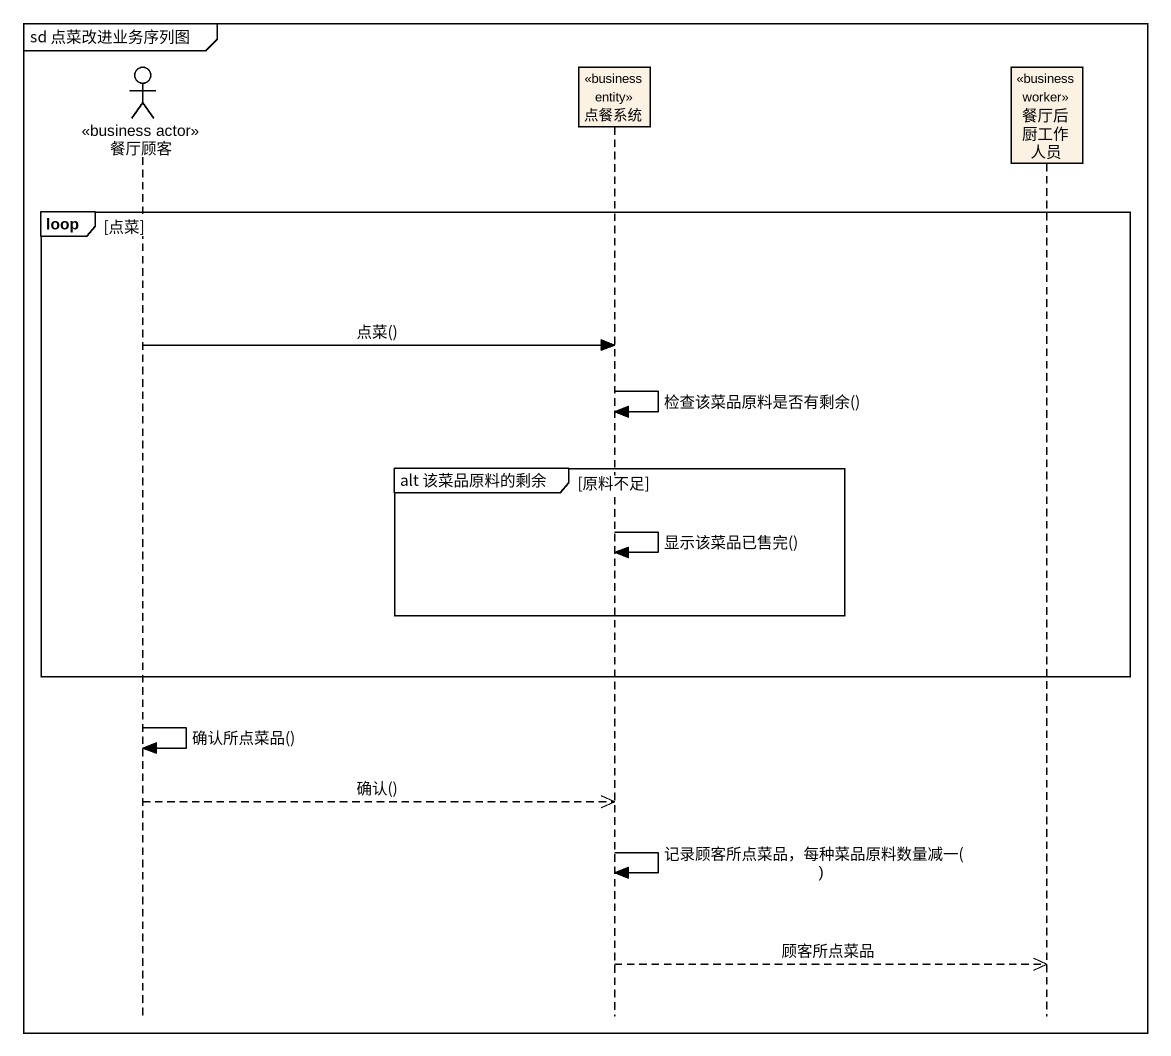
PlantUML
@startuml
mainframe sd 点菜改进业务序列图
hide footbox
actor 餐厅顾客 <<business actor>>
participant 点餐系统 <<business entity>>
participant 餐厅后厨工作人员 <<business worker>>

loop 点菜
  餐厅顾客 -> 点餐系统 : 点菜()
  点餐系统 -> 点餐系统 : 检查该菜品原料是否有剩余()
  group alt 该菜品原料的剩余 [原料不足]
    点餐系统 -> 点餐系统 : 显示该菜品已售完()
  end
end
餐厅顾客 -> 餐厅顾客 : 确认所点菜品()
餐厅顾客 -->> 点餐系统 : 确认()
点餐系统 -> 点餐系统 : 记录顾客所点菜品，每种菜品原料数量减一()
点餐系统 -->> 餐厅后厨工作人员 : 顾客所点菜品
@enduml
